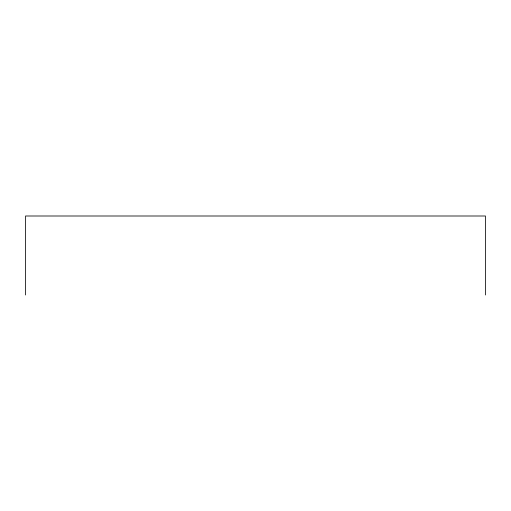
<?xml version="1.0" encoding="UTF-8"?>
<svg xmlns="http://www.w3.org/2000/svg" width="511" height="511" viewBox="0 0 511 511"><rect width="100%" height="100%" fill="white"/><g stroke="black" fill="none" stroke-linecap="round" stroke-linejoin="round"><path stroke-width="0.77" d="M485.45 295L485.45 216L25.55 216L25.55 295"/></g></svg>
